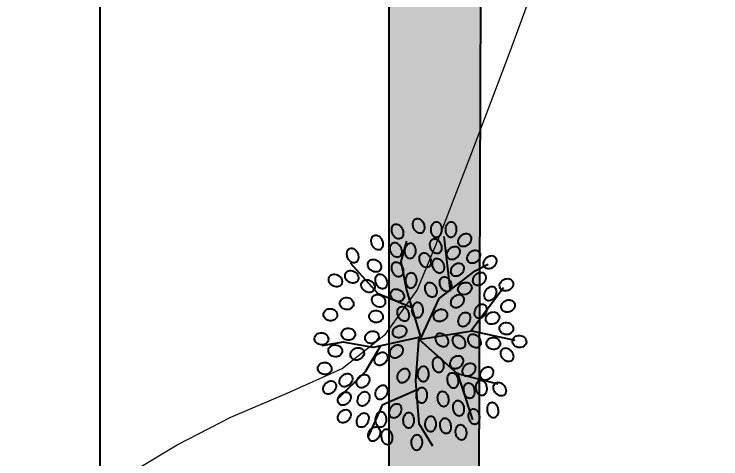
# Model space of a CAD drawing. Header units: inches. Extents: x 203 to 1065, y -1127 to 921.
# Drawn here: x 607.25 to 620.7, y 693.18 to 701.65 of the extents above; entities that cross this region are included whole.
import ezdxf

# ---------------------------------------------------------------- set-up
doc = ezdxf.new("R2010")
doc.units = ezdxf.units.IN
doc.header["$MEASUREMENT"] = 0
doc.header["$PDMODE"] = 35
for name, color, linetype in [('calle', 3, 'Continuous'), ('COTAS', 7, 'Continuous'), ('CURVAS', 32, 'Continuous'), ('Vegetación', 102, 'Continuous')]:
    doc.layers.add(name, color=color, linetype=linetype)
doc.styles.add('TECHNICLITE', font='techl___.ttf')
doc.dimstyles.new('1-100', dxfattribs={"dimscale": 0, "dimtxt": 0.09, "dimasz": 0.03, "dimexe": 0.12, "dimexo": 0.2, "dimgap": 0.005, "dimtad": 3, "dimzin": 0, "dimdsep": 46, "dimtxsty": 'TECHNICLITE', "dimblk1": 'COTA', "dimblk2": 'COTA', "dimsah": 1, "dimcen": 2.5, "dimse1": 1, "dimse2": 1, "dimclrd": 7, "dimclre": 7, "dimclrt": 7, "dimadec": 0, "dimazin": 0, "dimtfac": 1, "dimtdec": 6, "dimtmove": 2, "dimatfit": 3, "dimldrblk": 'COTA', "dimfxl": 1, "dimtolj": 1, "dimtzin": 0, "dimarcsym": 0})

# ---------------------------------------------------------------- blocks, each defined once
blk = doc.blocks.new('RB31')
for points in [[(-0.0332, 0.4465, 0.124565), (-0.0243, 0.4435, 0.105746), (-0.0134, 0.445, 0.086824), (-0.0035, 0.4507, 0.076963), (0.0051, 0.4604, 0.076963), (0.0103, 0.4721, 0.086824), (0.0113, 0.4835, 0.105746), (0.0081, 0.4941, 0.124565), (0.0016, 0.5009, 0.124565), (-0.0073, 0.5039, 0.105746), (-0.0182, 0.5024, 0.086824), (-0.0281, 0.4967, 0.076963), (-0.0366, 0.4871, 0.076963), (-0.0419, 0.4753, 0.086824), (-0.0429, 0.4639, 0.105746), (-0.0397, 0.4534, 0.124565)], [(-0.1644, 0.4265, 0.124565), (-0.1555, 0.4293, 0.105746), (-0.1475, 0.437, 0.086824), (-0.1428, 0.4474, 0.076963), (-0.1416, 0.4602, 0.076963), (-0.1443, 0.4728, 0.086824), (-0.1502, 0.4826, 0.105746), (-0.159, 0.4892, 0.124565), (-0.1682, 0.491, 0.124565), (-0.1772, 0.4882, 0.105746), (-0.1851, 0.4805, 0.086824), (-0.1898, 0.4701, 0.076963), (-0.191, 0.4573, 0.076963), (-0.1883, 0.4447, 0.086824), (-0.1825, 0.4349, 0.105746), (-0.1737, 0.4282, 0.124565)], [(-0.0961, 0.4265, 0.124565), (-0.0871, 0.4293, 0.105746), (-0.0792, 0.437, 0.086824), (-0.0745, 0.4474, 0.076963), (-0.0733, 0.4602, 0.076963), (-0.076, 0.4728, 0.086824), (-0.0818, 0.4826, 0.105746), (-0.0906, 0.4892, 0.124565), (-0.0999, 0.491, 0.124565), (-0.1088, 0.4882, 0.105746), (-0.1168, 0.4805, 0.086824), (-0.1215, 0.4701, 0.076963), (-0.1227, 0.4573, 0.076963), (-0.12, 0.4447, 0.086824), (-0.1141, 0.4349, 0.105746), (-0.1053, 0.4282, 0.124565)], [(0.0655, 0.4237, 0.124565), (0.0744, 0.4207, 0.105746), (0.0853, 0.4222, 0.086824), (0.0952, 0.4279, 0.076963), (0.1038, 0.4376, 0.076963), (0.109, 0.4494, 0.086824), (0.11, 0.4607, 0.105746), (0.1068, 0.4713, 0.124565), (0.1003, 0.4782, 0.124565), (0.0914, 0.4811, 0.105746), (0.0805, 0.4796, 0.086824), (0.0706, 0.4739, 0.076963), (0.0621, 0.4643, 0.076963), (0.0569, 0.4525, 0.086824), (0.0558, 0.4411, 0.105746), (0.059, 0.4306, 0.124565)], [(-0.2034, 0.3982, 0.124565), (-0.2004, 0.4072, 0.105746), (-0.2019, 0.4181, 0.086824), (-0.2076, 0.428, 0.076963), (-0.2173, 0.4365, 0.076963), (-0.229, 0.4417, 0.086824), (-0.2404, 0.4427, 0.105746), (-0.251, 0.4395, 0.124565), (-0.2578, 0.4331, 0.124565), (-0.2608, 0.4242, 0.105746), (-0.2593, 0.4132, 0.086824), (-0.2536, 0.4033, 0.076963), (-0.244, 0.3948, 0.076963), (-0.2322, 0.3896, 0.086824), (-0.2208, 0.3886, 0.105746), (-0.2103, 0.3918, 0.124565)], [(0.1604, 0.3781, 0.124565), (0.1693, 0.3752, 0.105746), (0.1802, 0.3767, 0.086824), (0.1901, 0.3824, 0.076963), (0.1987, 0.392, 0.076963), (0.2039, 0.4038, 0.086824), (0.2049, 0.4152, 0.105746), (0.2017, 0.4257, 0.124565), (0.1952, 0.4326, 0.124565), (0.1863, 0.4356, 0.105746), (0.1754, 0.4341, 0.086824), (0.1655, 0.4284, 0.076963), (0.157, 0.4187, 0.076963), (0.1518, 0.4069, 0.086824), (0.1507, 0.3956, 0.105746), (0.1539, 0.385, 0.124565)], [(-0.1129, 0.3629, 0.124565), (-0.104, 0.36, 0.105746), (-0.0931, 0.3615, 0.086824), (-0.0832, 0.3672, 0.076963), (-0.0747, 0.3768, 0.076963), (-0.0695, 0.3886, 0.086824), (-0.0684, 0.4, 0.105746), (-0.0717, 0.4105, 0.124565), (-0.0781, 0.4174, 0.124565), (-0.087, 0.4204, 0.105746), (-0.0979, 0.4189, 0.086824), (-0.1079, 0.4132, 0.076963), (-0.1164, 0.4035, 0.076963), (-0.1216, 0.3917, 0.086824), (-0.1226, 0.3804, 0.105746), (-0.1194, 0.3698, 0.124565)], [(-0.1503, 0.3451, 0.124565), (-0.1473, 0.354, 0.105746), (-0.1488, 0.3649, 0.086824), (-0.1545, 0.3748, 0.076963), (-0.1641, 0.3833, 0.076963), (-0.1759, 0.3885, 0.086824), (-0.1873, 0.3896, 0.105746), (-0.1978, 0.3864, 0.124565), (-0.2047, 0.3799, 0.124565), (-0.2077, 0.371, 0.105746), (-0.2062, 0.3601, 0.086824), (-0.2005, 0.3502, 0.076963), (-0.1908, 0.3416, 0.076963), (-0.1791, 0.3364, 0.086824), (-0.1677, 0.3354, 0.105746), (-0.1571, 0.3386, 0.124565)], [(0.0254, 0.3391, 0.124565), (0.0344, 0.342, 0.105746), (0.0423, 0.3496, 0.086824), (0.047, 0.36, 0.076963), (0.0482, 0.3728, 0.076963), (0.0455, 0.3854, 0.086824), (0.0396, 0.3952, 0.105746), (0.0308, 0.4019, 0.124565), (0.0216, 0.4037, 0.124565), (0.0126, 0.4008, 0.105746), (0.0047, 0.3932, 0.086824), (0, 0.3827, 0.076963), (-0.0012, 0.3699, 0.076963), (0.0015, 0.3573, 0.086824), (0.0074, 0.3475, 0.105746), (0.0162, 0.3409, 0.124565)], [(0.0731, 0.3478, 0.124565), (0.082, 0.3448, 0.105746), (0.0929, 0.3463, 0.086824), (0.1028, 0.352, 0.076963), (0.1113, 0.3616, 0.076963), (0.1166, 0.3734, 0.086824), (0.1176, 0.3848, 0.105746), (0.1144, 0.3953, 0.124565), (0.1079, 0.4022, 0.124565), (0.099, 0.4052, 0.105746), (0.0881, 0.4037, 0.086824), (0.0782, 0.398, 0.076963), (0.0696, 0.3883, 0.076963), (0.0644, 0.3766, 0.086824), (0.0634, 0.3652, 0.105746), (0.0666, 0.3546, 0.124565)], [(0.2743, 0.325, 0.124565), (0.2832, 0.322, 0.105746), (0.2941, 0.3235, 0.086824), (0.304, 0.3292, 0.076963), (0.3126, 0.3388, 0.076963), (0.3178, 0.3506, 0.086824), (0.3188, 0.362, 0.105746), (0.3156, 0.3725, 0.124565), (0.3091, 0.3794, 0.124565), (0.3002, 0.3824, 0.105746), (0.2893, 0.3809, 0.086824), (0.2794, 0.3752, 0.076963), (0.2708, 0.3655, 0.076963), (0.2656, 0.3538, 0.086824), (0.2646, 0.3424, 0.105746), (0.2678, 0.3318, 0.124565)], [(-0.3211, 0.3071, 0.124565), (-0.3181, 0.316, 0.105746), (-0.3196, 0.3269, 0.086824), (-0.3253, 0.3368, 0.076963), (-0.335, 0.3454, 0.076963), (-0.3467, 0.3506, 0.086824), (-0.3581, 0.3516, 0.105746), (-0.3687, 0.3484, 0.124565), (-0.3755, 0.3419, 0.124565), (-0.3785, 0.333, 0.105746), (-0.377, 0.3221, 0.086824), (-0.3713, 0.3122, 0.076963), (-0.3617, 0.3037, 0.076963), (-0.3499, 0.2985, 0.086824), (-0.3385, 0.2974, 0.105746), (-0.3279, 0.3006, 0.124565)], [(-0.2452, 0.3299, 0.124565), (-0.2422, 0.3388, 0.105746), (-0.2437, 0.3497, 0.086824), (-0.2494, 0.3596, 0.076963), (-0.259, 0.3682, 0.076963), (-0.2708, 0.3734, 0.086824), (-0.2822, 0.3744, 0.105746), (-0.2927, 0.3712, 0.124565), (-0.2996, 0.3647, 0.124565), (-0.3026, 0.3558, 0.105746), (-0.3011, 0.3449, 0.086824), (-0.2954, 0.335, 0.076963), (-0.2857, 0.3264, 0.076963), (-0.274, 0.3212, 0.086824), (-0.2626, 0.3202, 0.105746), (-0.252, 0.3234, 0.124565)], [(-0.0636, 0.306, 0.124565), (-0.0547, 0.303, 0.105746), (-0.0437, 0.3045, 0.086824), (-0.0338, 0.3102, 0.076963), (-0.0253, 0.3198, 0.076963), (-0.0201, 0.3316, 0.086824), (-0.0191, 0.343, 0.105746), (-0.0223, 0.3536, 0.124565), (-0.0287, 0.3604, 0.124565), (-0.0377, 0.3634, 0.105746), (-0.0486, 0.3619, 0.086824), (-0.0585, 0.3562, 0.076963), (-0.067, 0.3465, 0.076963), (-0.0722, 0.3348, 0.086824), (-0.0732, 0.3234, 0.105746), (-0.07, 0.3128, 0.124565)], [(-0.1692, 0.2767, 0.124565), (-0.1663, 0.2856, 0.105746), (-0.1678, 0.2965, 0.086824), (-0.1735, 0.3065, 0.076963), (-0.1831, 0.315, 0.076963), (-0.1949, 0.3202, 0.086824), (-0.2063, 0.3212, 0.105746), (-0.2168, 0.318, 0.124565), (-0.2237, 0.3116, 0.124565), (-0.2267, 0.3026, 0.105746), (-0.2251, 0.2917, 0.086824), (-0.2195, 0.2818, 0.076963), (-0.2098, 0.2733, 0.076963), (-0.198, 0.2681, 0.086824), (-0.1867, 0.2671, 0.105746), (-0.1761, 0.2703, 0.124565)], [(-0.1243, 0.2832, 0.124565), (-0.1154, 0.2802, 0.105746), (-0.1045, 0.2817, 0.086824), (-0.0946, 0.2874, 0.076963), (-0.0861, 0.2971, 0.076963), (-0.0809, 0.3088, 0.086824), (-0.0798, 0.3202, 0.105746), (-0.083, 0.3308, 0.124565), (-0.0895, 0.3376, 0.124565), (-0.0984, 0.3406, 0.105746), (-0.1093, 0.3391, 0.086824), (-0.1192, 0.3334, 0.076963), (-0.1278, 0.3238, 0.076963), (-0.133, 0.312, 0.086824), (-0.134, 0.3006, 0.105746), (-0.1308, 0.29, 0.124565)], [(0.0655, 0.268, 0.124565), (0.0744, 0.265, 0.105746), (0.0853, 0.2665, 0.086824), (0.0952, 0.2722, 0.076963), (0.1038, 0.2819, 0.076963), (0.109, 0.2936, 0.086824), (0.11, 0.305, 0.105746), (0.1068, 0.3156, 0.124565), (0.1003, 0.3224, 0.124565), (0.0914, 0.3254, 0.105746), (0.0805, 0.3239, 0.086824), (0.0706, 0.3182, 0.076963), (0.0621, 0.3086, 0.076963), (0.0569, 0.2968, 0.086824), (0.0558, 0.2854, 0.105746), (0.059, 0.2749, 0.124565)], [(0.1598, 0.2988, 0.124565), (0.1653, 0.2911, 0.105746), (0.175, 0.2859, 0.086824), (0.1864, 0.2847, 0.076963), (0.1989, 0.2875, 0.076963), (0.2101, 0.2939, 0.086824), (0.2176, 0.3026, 0.105746), (0.2212, 0.313, 0.124565), (0.22, 0.3223, 0.124565), (0.2146, 0.33, 0.105746), (0.2048, 0.3352, 0.086824), (0.1935, 0.3364, 0.076963), (0.1809, 0.3336, 0.076963), (0.1698, 0.3271, 0.086824), (0.1623, 0.3185, 0.105746), (0.1586, 0.3081, 0.124565)], [(0.2661, 0.2532, 0.124565), (0.2716, 0.2455, 0.105746), (0.2813, 0.2403, 0.086824), (0.2927, 0.2391, 0.076963), (0.3052, 0.2419, 0.076963), (0.3164, 0.2484, 0.086824), (0.3239, 0.257, 0.105746), (0.3275, 0.2674, 0.124565), (0.3263, 0.2767, 0.124565), (0.3208, 0.2844, 0.105746), (0.3111, 0.2896, 0.086824), (0.2998, 0.2908, 0.076963), (0.2872, 0.288, 0.076963), (0.2761, 0.2815, 0.086824), (0.2686, 0.2729, 0.105746), (0.2649, 0.2625, 0.124565)], [(-0.2717, 0.2387, 0.124565), (-0.2688, 0.2476, 0.105746), (-0.2703, 0.2586, 0.086824), (-0.276, 0.2685, 0.076963), (-0.2856, 0.277, 0.076963), (-0.2974, 0.2822, 0.086824), (-0.3088, 0.2832, 0.105746), (-0.3193, 0.28, 0.124565), (-0.3262, 0.2736, 0.124565), (-0.3292, 0.2647, 0.105746), (-0.3276, 0.2537, 0.086824), (-0.322, 0.2438, 0.076963), (-0.3123, 0.2353, 0.076963), (-0.3005, 0.2301, 0.086824), (-0.2891, 0.2291, 0.105746), (-0.2786, 0.2323, 0.124565)], [(-0.1585, 0.2072, 0.124565), (-0.1496, 0.2043, 0.105746), (-0.1387, 0.2058, 0.086824), (-0.1287, 0.2114, 0.076963), (-0.1202, 0.2211, 0.076963), (-0.115, 0.2329, 0.086824), (-0.114, 0.2443, 0.105746), (-0.1172, 0.2548, 0.124565), (-0.1236, 0.2617, 0.124565), (-0.1326, 0.2646, 0.105746), (-0.1435, 0.2631, 0.086824), (-0.1534, 0.2574, 0.076963), (-0.1619, 0.2478, 0.076963), (-0.1671, 0.236, 0.086824), (-0.1681, 0.2246, 0.105746), (-0.1649, 0.2141, 0.124565)], [(0.0216, 0.2176, 0.124565), (0.0306, 0.2204, 0.105746), (0.0385, 0.2281, 0.086824), (0.0432, 0.2385, 0.076963), (0.0444, 0.2513, 0.076963), (0.0417, 0.2639, 0.086824), (0.0358, 0.2737, 0.105746), (0.027, 0.2803, 0.124565), (0.0178, 0.2821, 0.124565), (0.0088, 0.2793, 0.105746), (0.0009, 0.2716, 0.086824), (-0.0038, 0.2612, 0.076963), (-0.005, 0.2484, 0.076963), (-0.0023, 0.2358, 0.086824), (0.0036, 0.226, 0.105746), (0.0124, 0.2193, 0.124565)], [(0.1414, 0.2186, 0.124565), (0.1503, 0.2156, 0.105746), (0.1612, 0.2171, 0.086824), (0.1712, 0.2228, 0.076963), (0.1797, 0.2325, 0.076963), (0.1849, 0.2443, 0.086824), (0.1859, 0.2556, 0.105746), (0.1827, 0.2662, 0.124565), (0.1763, 0.2731, 0.124565), (0.1673, 0.276, 0.105746), (0.1564, 0.2745, 0.086824), (0.1465, 0.2688, 0.076963), (0.138, 0.2592, 0.076963), (0.1328, 0.2474, 0.086824), (0.1318, 0.236, 0.105746), (0.135, 0.2255, 0.124565)], [(0.342, 0.238, 0.124565), (0.3475, 0.2303, 0.105746), (0.3572, 0.2251, 0.086824), (0.3686, 0.2239, 0.076963), (0.3812, 0.2267, 0.076963), (0.3923, 0.2332, 0.086824), (0.3998, 0.2418, 0.105746), (0.4034, 0.2522, 0.124565), (0.4022, 0.2615, 0.124565), (0.3968, 0.2692, 0.105746), (0.387, 0.2744, 0.086824), (0.3757, 0.2756, 0.076963), (0.3631, 0.2728, 0.076963), (0.352, 0.2663, 0.086824), (0.3445, 0.2577, 0.105746), (0.3409, 0.2473, 0.124565)], [(-0.3932, 0.2239, 0.124565), (-0.3931, 0.2333, 0.105746), (-0.3979, 0.2432, 0.086824), (-0.4064, 0.2509, 0.076963), (-0.4182, 0.256, 0.076963), (-0.431, 0.2573, 0.086824), (-0.4422, 0.2548, 0.105746), (-0.4512, 0.2485, 0.124565), (-0.4557, 0.2402, 0.124565), (-0.4558, 0.2308, 0.105746), (-0.451, 0.2209, 0.086824), (-0.4425, 0.2132, 0.076963), (-0.4307, 0.2081, 0.076963), (-0.4179, 0.2068, 0.086824), (-0.4068, 0.2094, 0.105746), (-0.3977, 0.2157, 0.124565)], [(-0.1996, 0.2087, 0.124565), (-0.1995, 0.2181, 0.105746), (-0.2043, 0.228, 0.086824), (-0.2128, 0.2357, 0.076963), (-0.2246, 0.2408, 0.076963), (-0.2374, 0.2421, 0.086824), (-0.2485, 0.2396, 0.105746), (-0.2576, 0.2333, 0.124565), (-0.2621, 0.225, 0.124565), (-0.2622, 0.2156, 0.105746), (-0.2574, 0.2057, 0.086824), (-0.2489, 0.198, 0.076963), (-0.2371, 0.1929, 0.076963), (-0.2243, 0.1916, 0.086824), (-0.2132, 0.1942, 0.105746), (-0.2041, 0.2005, 0.124565)], [(-0.0902, 0.1844, 0.124565), (-0.0812, 0.1815, 0.105746), (-0.0703, 0.183, 0.086824), (-0.0604, 0.1887, 0.076963), (-0.0519, 0.1983, 0.076963), (-0.0467, 0.2101, 0.086824), (-0.0457, 0.2215, 0.105746), (-0.0489, 0.232, 0.124565), (-0.0553, 0.2389, 0.124565), (-0.0642, 0.2419, 0.105746), (-0.0752, 0.2403, 0.086824), (-0.0851, 0.2347, 0.076963), (-0.0936, 0.225, 0.076963), (-0.0988, 0.2132, 0.086824), (-0.0998, 0.2018, 0.105746), (-0.0966, 0.1913, 0.124565)], [(0.1902, 0.2152, 0.124565), (0.1957, 0.2075, 0.105746), (0.2054, 0.2023, 0.086824), (0.2167, 0.2011, 0.076963), (0.2293, 0.2039, 0.076963), (0.2404, 0.2104, 0.086824), (0.248, 0.219, 0.105746), (0.2516, 0.2294, 0.124565), (0.2504, 0.2387, 0.124565), (0.2449, 0.2464, 0.105746), (0.2352, 0.2516, 0.086824), (0.2238, 0.2528, 0.076963), (0.2113, 0.25, 0.076963), (0.2001, 0.2436, 0.086824), (0.1926, 0.2349, 0.105746), (0.189, 0.2245, 0.124565)], [(-0.3292, 0.171, 0.124565), (-0.3236, 0.1786, 0.105746), (-0.3217, 0.1895, 0.086824), (-0.324, 0.2007, 0.076963), (-0.3306, 0.2117, 0.076963), (-0.3402, 0.2203, 0.086824), (-0.3507, 0.2248, 0.105746), (-0.3617, 0.225, 0.124565), (-0.3702, 0.221, 0.124565), (-0.3758, 0.2135, 0.105746), (-0.3778, 0.2026, 0.086824), (-0.3754, 0.1914, 0.076963), (-0.3689, 0.1803, 0.076963), (-0.3593, 0.1717, 0.086824), (-0.3488, 0.1673, 0.105746), (-0.3377, 0.167, 0.124565)], [(0.0535, 0.1772, 0.124565), (0.059, 0.1696, 0.105746), (0.0687, 0.1644, 0.086824), (0.0801, 0.1631, 0.076963), (0.0926, 0.1659, 0.076963), (0.1038, 0.1724, 0.086824), (0.1113, 0.181, 0.105746), (0.1149, 0.1914, 0.124565), (0.1137, 0.2008, 0.124565), (0.1083, 0.2084, 0.105746), (0.0985, 0.2136, 0.086824), (0.0872, 0.2148, 0.076963), (0.0746, 0.212, 0.076963), (0.0635, 0.2056, 0.086824), (0.056, 0.197, 0.105746), (0.0524, 0.1865, 0.124565)], [(-0.1692, 0.1476, 0.124565), (-0.1663, 0.1565, 0.105746), (-0.1678, 0.1674, 0.086824), (-0.1735, 0.1773, 0.076963), (-0.1831, 0.1858, 0.076963), (-0.1949, 0.191, 0.086824), (-0.2063, 0.1921, 0.105746), (-0.2168, 0.1889, 0.124565), (-0.2237, 0.1824, 0.124565), (-0.2267, 0.1735, 0.105746), (-0.2251, 0.1626, 0.086824), (-0.2195, 0.1527, 0.076963), (-0.2098, 0.1441, 0.076963), (-0.198, 0.1389, 0.086824), (-0.1867, 0.1379, 0.105746), (-0.1761, 0.1411, 0.124565)], [(0.1408, 0.1544, 0.124565), (0.1463, 0.1468, 0.105746), (0.156, 0.1416, 0.086824), (0.1674, 0.1403, 0.076963), (0.18, 0.1431, 0.076963), (0.1911, 0.1496, 0.086824), (0.1986, 0.1582, 0.105746), (0.2022, 0.1686, 0.124565), (0.201, 0.178, 0.124565), (0.1956, 0.1856, 0.105746), (0.1858, 0.1908, 0.086824), (0.1745, 0.1921, 0.076963), (0.1619, 0.1893, 0.076963), (0.1508, 0.1828, 0.086824), (0.1433, 0.1742, 0.105746), (0.1397, 0.1638, 0.124565)], [(0.2873, 0.1531, 0.124565), (0.2902, 0.1441, 0.105746), (0.2978, 0.1362, 0.086824), (0.3082, 0.1315, 0.076963), (0.3211, 0.1303, 0.076963), (0.3336, 0.133, 0.086824), (0.3435, 0.1388, 0.105746), (0.3501, 0.1476, 0.124565), (0.3519, 0.1569, 0.124565), (0.349, 0.1658, 0.105746), (0.3414, 0.1738, 0.086824), (0.331, 0.1785, 0.076963), (0.3182, 0.1797, 0.076963), (0.3056, 0.177, 0.086824), (0.2958, 0.1711, 0.105746), (0.2891, 0.1623, 0.124565)], [(-0.4008, 0.1365, 0.124565), (-0.4007, 0.146, 0.105746), (-0.4055, 0.1559, 0.086824), (-0.414, 0.1636, 0.076963), (-0.4258, 0.1687, 0.076963), (-0.4386, 0.17, 0.086824), (-0.4497, 0.1674, 0.105746), (-0.4588, 0.1611, 0.124565), (-0.4633, 0.1529, 0.124565), (-0.4634, 0.1435, 0.105746), (-0.4586, 0.1335, 0.086824), (-0.4501, 0.1259, 0.076963), (-0.4383, 0.1208, 0.076963), (-0.4255, 0.1194, 0.086824), (-0.4144, 0.122, 0.105746), (-0.4053, 0.1283, 0.124565)], [(-0.2837, 0.0989, 0.124565), (-0.2781, 0.1064, 0.105746), (-0.2761, 0.1173, 0.086824), (-0.2785, 0.1285, 0.076963), (-0.285, 0.1396, 0.076963), (-0.2946, 0.1482, 0.086824), (-0.3051, 0.1526, 0.105746), (-0.3162, 0.1529, 0.124565), (-0.3247, 0.1489, 0.124565), (-0.3303, 0.1413, 0.105746), (-0.3322, 0.1304, 0.086824), (-0.3299, 0.1192, 0.076963), (-0.3233, 0.1082, 0.076963), (-0.3137, 0.0996, 0.086824), (-0.3032, 0.0951, 0.105746), (-0.2922, 0.0949, 0.124565)], [(-0.0088, 0.096, 0.124565), (0.0002, 0.0989, 0.105746), (0.0081, 0.1065, 0.086824), (0.0128, 0.1169, 0.076963), (0.014, 0.1298, 0.076963), (0.0113, 0.1423, 0.086824), (0.0055, 0.1522, 0.105746), (-0.0033, 0.1588, 0.124565), (-0.0126, 0.1606, 0.124565), (-0.0215, 0.1577, 0.105746), (-0.0295, 0.1501, 0.086824), (-0.0342, 0.1397, 0.076963), (-0.0354, 0.1269, 0.076963), (-0.0327, 0.1143, 0.086824), (-0.0268, 0.1045, 0.105746), (-0.018, 0.0978, 0.124565)], [(-0.3287, 0.0872, 0.124565), (-0.3286, 0.0966, 0.105746), (-0.3334, 0.1065, 0.086824), (-0.3419, 0.1142, 0.076963), (-0.3537, 0.1193, 0.076963), (-0.3665, 0.1206, 0.086824), (-0.3776, 0.1181, 0.105746), (-0.3867, 0.1117, 0.124565), (-0.3912, 0.1035, 0.124565), (-0.3913, 0.0941, 0.105746), (-0.3865, 0.0842, 0.086824), (-0.378, 0.0765, 0.076963), (-0.3662, 0.0714, 0.076963), (-0.3534, 0.0701, 0.086824), (-0.3422, 0.0726, 0.105746), (-0.3332, 0.0789, 0.124565)], [(-0.2077, 0.0647, 0.124565), (-0.2022, 0.0723, 0.105746), (-0.2002, 0.0831, 0.086824), (-0.2026, 0.0943, 0.076963), (-0.2091, 0.1054, 0.076963), (-0.2187, 0.114, 0.086824), (-0.2292, 0.1185, 0.105746), (-0.2402, 0.1187, 0.124565), (-0.2487, 0.1147, 0.124565), (-0.2543, 0.1071, 0.105746), (-0.2563, 0.0962, 0.086824), (-0.2539, 0.0851, 0.076963), (-0.2474, 0.074, 0.076963), (-0.2378, 0.0654, 0.086824), (-0.2273, 0.0609, 0.105746), (-0.2163, 0.0607, 0.124565)], [(-0.0857, 0.0986, 0.124565), (-0.0856, 0.108, 0.105746), (-0.0904, 0.1179, 0.086824), (-0.0989, 0.1256, 0.076963), (-0.1107, 0.1307, 0.076963), (-0.1235, 0.132, 0.086824), (-0.1347, 0.1294, 0.105746), (-0.1437, 0.1231, 0.124565), (-0.1482, 0.1149, 0.124565), (-0.1483, 0.1055, 0.105746), (-0.1435, 0.0956, 0.086824), (-0.135, 0.0879, 0.076963), (-0.1232, 0.0828, 0.076963), (-0.1104, 0.0815, 0.086824), (-0.0993, 0.084, 0.105746), (-0.0902, 0.0903, 0.124565)], [(0.0389, 0.0857, 0.124565), (0.0478, 0.0827, 0.105746), (0.0588, 0.0842, 0.086824), (0.0687, 0.0899, 0.076963), (0.0772, 0.0996, 0.076963), (0.0824, 0.1113, 0.086824), (0.0834, 0.1227, 0.105746), (0.0802, 0.1333, 0.124565), (0.0738, 0.1401, 0.124565), (0.0648, 0.1431, 0.105746), (0.0539, 0.1416, 0.086824), (0.044, 0.1359, 0.076963), (0.0355, 0.1263, 0.076963), (0.0303, 0.1145, 0.086824), (0.0293, 0.1031, 0.105746), (0.0325, 0.0925, 0.124565)], [(0.1507, 0.0999, 0.124565), (0.1535, 0.0909, 0.105746), (0.1612, 0.083, 0.086824), (0.1716, 0.0783, 0.076963), (0.1844, 0.0771, 0.076963), (0.197, 0.0798, 0.086824), (0.2068, 0.0857, 0.105746), (0.2134, 0.0945, 0.124565), (0.2152, 0.1037, 0.124565), (0.2124, 0.1127, 0.105746), (0.2047, 0.1206, 0.086824), (0.1943, 0.1253, 0.076963), (0.1815, 0.1265, 0.076963), (0.1689, 0.1238, 0.086824), (0.1591, 0.1179, 0.105746), (0.1524, 0.1091, 0.124565)], [(0.3633, 0.1075, 0.124565), (0.3661, 0.0985, 0.105746), (0.3737, 0.0906, 0.086824), (0.3842, 0.0859, 0.076963), (0.397, 0.0847, 0.076963), (0.4096, 0.0874, 0.086824), (0.4194, 0.0933, 0.105746), (0.426, 0.1021, 0.124565), (0.4278, 0.1113, 0.124565), (0.425, 0.1203, 0.105746), (0.4173, 0.1282, 0.086824), (0.4069, 0.1329, 0.076963), (0.3941, 0.1341, 0.076963), (0.3815, 0.1314, 0.086824), (0.3717, 0.1255, 0.105746), (0.365, 0.1167, 0.124565)], [(-0.3922, 0.0543, 0.124565), (-0.395, 0.0633, 0.105746), (-0.4027, 0.0712, 0.086824), (-0.4131, 0.0759, 0.076963), (-0.4259, 0.0771, 0.076963), (-0.4385, 0.0744, 0.086824), (-0.4483, 0.0686, 0.105746), (-0.455, 0.0598, 0.124565), (-0.4567, 0.0505, 0.124565), (-0.4539, 0.0416, 0.105746), (-0.4462, 0.0336, 0.086824), (-0.4358, 0.0289, 0.076963), (-0.423, 0.0277, 0.076963), (-0.4104, 0.0304, 0.086824), (-0.4006, 0.0363, 0.105746), (-0.394, 0.0451, 0.124565)], [(0.0416, 0.0481, 0.124565), (0.0415, 0.0387, 0.105746), (0.0463, 0.0287, 0.086824), (0.0548, 0.0211, 0.076963), (0.0666, 0.0159, 0.076963), (0.0794, 0.0146, 0.086824), (0.0906, 0.0172, 0.105746), (0.0996, 0.0235, 0.124565), (0.1041, 0.0317, 0.124565), (0.1042, 0.0411, 0.105746), (0.0994, 0.0511, 0.086824), (0.0909, 0.0587, 0.076963), (0.0791, 0.0639, 0.076963), (0.0663, 0.0652, 0.086824), (0.0552, 0.0626, 0.105746), (0.0461, 0.0563, 0.124565)], [(-0.2507, 0.0224, 0.124565), (-0.2583, 0.028, 0.105746), (-0.2692, 0.0299, 0.086824), (-0.2804, 0.0276, 0.076963), (-0.2914, 0.0211, 0.076963), (-0.3, 0.0115, 0.086824), (-0.3045, 0.0009, 0.105746), (-0.3047, -0.0101, 0.124565), (-0.3007, -0.0186, 0.124565), (-0.2932, -0.0242, 0.105746), (-0.2823, -0.0261, 0.086824), (-0.2711, -0.0238, 0.076963), (-0.26, -0.0172, 0.076963), (-0.2514, -0.0076, 0.086824), (-0.247, 0.0029, 0.105746), (-0.2467, 0.0139, 0.124565)], [(-0.0989, 0.0262, 0.124565), (-0.1065, 0.0318, 0.105746), (-0.1173, 0.0337, 0.086824), (-0.1285, 0.0314, 0.076963), (-0.1396, 0.0249, 0.076963), (-0.1482, 0.0153, 0.086824), (-0.1527, 0.0047, 0.105746), (-0.1529, -0.0063, 0.124565), (-0.1489, -0.0148, 0.124565), (-0.1413, -0.0204, 0.105746), (-0.1305, -0.0223, 0.086824), (-0.1193, -0.02, 0.076963), (-0.1082, -0.0134, 0.076963), (-0.0996, -0.0038, 0.086824), (-0.0951, 0.0067, 0.105746), (-0.0949, 0.0177, 0.124565)], [(0.1707, 0.0253, 0.124565), (0.1706, 0.0159, 0.105746), (0.1754, 0.0059, 0.086824), (0.1839, -0.0017, 0.076963), (0.1957, -0.0068, 0.076963), (0.2085, -0.0082, 0.086824), (0.2196, -0.0056, 0.105746), (0.2287, 0.0007, 0.124565), (0.2332, 0.0089, 0.124565), (0.2333, 0.0184, 0.105746), (0.2285, 0.0283, 0.086824), (0.22, 0.0359, 0.076963), (0.2082, 0.0411, 0.076963), (0.1954, 0.0424, 0.086824), (0.1842, 0.0398, 0.105746), (0.1752, 0.0335, 0.124565)], [(0.2797, 0.0277, 0.124565), (0.2826, 0.0188, 0.105746), (0.2902, 0.0108, 0.086824), (0.3007, 0.0061, 0.076963), (0.3135, 0.0049, 0.076963), (0.3261, 0.0076, 0.086824), (0.3359, 0.0135, 0.105746), (0.3425, 0.0223, 0.124565), (0.3443, 0.0315, 0.124565), (0.3414, 0.0405, 0.105746), (0.3338, 0.0485, 0.086824), (0.3234, 0.0531, 0.076963), (0.3106, 0.0544, 0.076963), (0.298, 0.0516, 0.086824), (0.2882, 0.0458, 0.105746), (0.2815, 0.037, 0.124565)], [(0.405, 0.0087, 0.124565), (0.4079, -0.0002, 0.105746), (0.4155, -0.0082, 0.086824), (0.4259, -0.0129, 0.076963), (0.4387, -0.0141, 0.076963), (0.4513, -0.0114, 0.086824), (0.4611, -0.0055, 0.105746), (0.4678, 0.0033, 0.124565), (0.4696, 0.0125, 0.124565), (0.4667, 0.0215, 0.105746), (0.4591, 0.0295, 0.086824), (0.4487, 0.0341, 0.076963), (0.4358, 0.0354, 0.076963), (0.4233, 0.0327, 0.086824), (0.4134, 0.0268, 0.105746), (0.4068, 0.018, 0.124565)], [(-0.4529, 0.0012, 0.124565), (-0.4558, 0.0101, 0.105746), (-0.4634, 0.0181, 0.086824), (-0.4738, 0.0228, 0.076963), (-0.4866, 0.024, 0.076963), (-0.4992, 0.0213, 0.086824), (-0.509, 0.0154, 0.105746), (-0.5157, 0.0066, 0.124565), (-0.5175, -0.0026, 0.124565), (-0.5146, -0.0116, 0.105746), (-0.507, -0.0196, 0.086824), (-0.4966, -0.0242, 0.076963), (-0.4837, -0.0255, 0.076963), (-0.4712, -0.0228, 0.086824), (-0.4613, -0.0169, 0.105746), (-0.4547, -0.0081, 0.124565)], [(-0.3314, -0.0064, 0.124565), (-0.3343, 0.0025, 0.105746), (-0.3419, 0.0105, 0.086824), (-0.3524, 0.0152, 0.076963), (-0.3652, 0.0164, 0.076963), (-0.3778, 0.0137, 0.086824), (-0.3876, 0.0078, 0.105746), (-0.3942, -0.001, 0.124565), (-0.396, -0.0102, 0.124565), (-0.3931, -0.0192, 0.105746), (-0.3855, -0.0272, 0.086824), (-0.3751, -0.0318, 0.076963), (-0.3623, -0.0331, 0.076963), (-0.3497, -0.0303, 0.086824), (-0.3399, -0.0245, 0.105746), (-0.3332, -0.0157, 0.124565)], [(-0.1786, 0.0186, 0.124565), (-0.1862, 0.0242, 0.105746), (-0.197, 0.0261, 0.086824), (-0.2082, 0.0238, 0.076963), (-0.2193, 0.0173, 0.076963), (-0.2279, 0.0077, 0.086824), (-0.2324, -0.0028, 0.105746), (-0.2326, -0.0139, 0.124565), (-0.2286, -0.0224, 0.124565), (-0.221, -0.028, 0.105746), (-0.2102, -0.0299, 0.086824), (-0.199, -0.0276, 0.076963), (-0.1879, -0.021, 0.076963), (-0.1793, -0.0114, 0.086824), (-0.1748, -0.0009, 0.105746), (-0.1746, 0.0101, 0.124565)], [(-0.4026, -0.0346, 0.124565), (-0.4102, -0.029, 0.105746), (-0.421, -0.027, 0.086824), (-0.4322, -0.0294, 0.076963), (-0.4433, -0.0359, 0.076963), (-0.4519, -0.0455, 0.086824), (-0.4564, -0.056, 0.105746), (-0.4566, -0.0671, 0.124565), (-0.4526, -0.0756, 0.124565), (-0.445, -0.0811, 0.105746), (-0.4342, -0.0831, 0.086824), (-0.423, -0.0807, 0.076963), (-0.4119, -0.0742, 0.076963), (-0.4033, -0.0646, 0.086824), (-0.3988, -0.0541, 0.105746), (-0.3986, -0.0431, 0.124565)], [(0.0606, -0.0237, 0.124565), (0.0576, -0.0326, 0.105746), (0.0591, -0.0436, 0.086824), (0.0648, -0.0535, 0.076963), (0.0745, -0.062, 0.076963), (0.0862, -0.0672, 0.086824), (0.0976, -0.0682, 0.105746), (0.1082, -0.065, 0.124565), (0.115, -0.0586, 0.124565), (0.118, -0.0497, 0.105746), (0.1165, -0.0387, 0.086824), (0.1108, -0.0288, 0.076963), (0.1012, -0.0203, 0.076963), (0.0894, -0.0151, 0.086824), (0.078, -0.0141, 0.105746), (0.0675, -0.0173, 0.124565)], [(0.239, -0.0431, 0.124565), (0.2389, -0.0525, 0.105746), (0.2437, -0.0624, 0.086824), (0.2522, -0.0701, 0.076963), (0.264, -0.0752, 0.076963), (0.2768, -0.0765, 0.086824), (0.288, -0.074, 0.105746), (0.297, -0.0677, 0.124565), (0.3015, -0.0594, 0.124565), (0.3016, -0.05, 0.105746), (0.2968, -0.0401, 0.086824), (0.2883, -0.0324, 0.076963), (0.2765, -0.0273, 0.076963), (0.2637, -0.026, 0.086824), (0.2526, -0.0285, 0.105746), (0.2435, -0.0349, 0.124565)], [(0.3405, -0.0406, 0.124565), (0.3433, -0.0496, 0.105746), (0.351, -0.0575, 0.086824), (0.3614, -0.0622, 0.076963), (0.3742, -0.0634, 0.076963), (0.3868, -0.0607, 0.086824), (0.3966, -0.0549, 0.105746), (0.4033, -0.0461, 0.124565), (0.405, -0.0368, 0.124565), (0.4022, -0.0279, 0.105746), (0.3945, -0.0199, 0.086824), (0.3841, -0.0152, 0.076963), (0.3713, -0.014, 0.076963), (0.3587, -0.0167, 0.086824), (0.3489, -0.0226, 0.105746), (0.3423, -0.0314, 0.124565)], [(0.1327, -0.0541, 0.124565), (0.1297, -0.063, 0.105746), (0.1313, -0.074, 0.086824), (0.1369, -0.0839, 0.076963), (0.1466, -0.0924, 0.076963), (0.1584, -0.0976, 0.086824), (0.1698, -0.0986, 0.105746), (0.1803, -0.0954, 0.124565), (0.1872, -0.089, 0.124565), (0.1901, -0.08, 0.105746), (0.1886, -0.0691, 0.086824), (0.1829, -0.0592, 0.076963), (0.1733, -0.0507, 0.076963), (0.1615, -0.0455, 0.086824), (0.1501, -0.0445, 0.105746), (0.1396, -0.0477, 0.124565)], [(-0.1654, -0.1031, 0.124565), (-0.1625, -0.0942, 0.105746), (-0.164, -0.0833, 0.086824), (-0.1697, -0.0734, 0.076963), (-0.1793, -0.0648, 0.076963), (-0.1911, -0.0596, 0.086824), (-0.2025, -0.0586, 0.105746), (-0.213, -0.0618, 0.124565), (-0.2199, -0.0683, 0.124565), (-0.2229, -0.0772, 0.105746), (-0.2214, -0.0881, 0.086824), (-0.2157, -0.098, 0.076963), (-0.206, -0.1065, 0.076963), (-0.1942, -0.1117, 0.086824), (-0.1829, -0.1128, 0.105746), (-0.1723, -0.1095, 0.124565)], [(-0.0986, -0.0644, 0.124565), (-0.108, -0.0643, 0.105746), (-0.1179, -0.0691, 0.086824), (-0.1256, -0.0776, 0.076963), (-0.1307, -0.0894, 0.076963), (-0.132, -0.1022, 0.086824), (-0.1294, -0.1133, 0.105746), (-0.1231, -0.1224, 0.124565), (-0.1149, -0.1269, 0.124565), (-0.1055, -0.127, 0.105746), (-0.0956, -0.1222, 0.086824), (-0.0879, -0.1137, 0.076963), (-0.0828, -0.1019, 0.076963), (-0.0815, -0.0891, 0.086824), (-0.084, -0.0779, 0.105746), (-0.0903, -0.0689, 0.124565)], [(0.3898, -0.1128, 0.124565), (0.3927, -0.1218, 0.105746), (0.4003, -0.1297, 0.086824), (0.4107, -0.1344, 0.076963), (0.4236, -0.1356, 0.076963), (0.4361, -0.1329, 0.086824), (0.446, -0.127, 0.105746), (0.4526, -0.1182, 0.124565), (0.4544, -0.109, 0.124565), (0.4515, -0.1, 0.105746), (0.4439, -0.0921, 0.086824), (0.4335, -0.0874, 0.076963), (0.4207, -0.0862, 0.076963), (0.4081, -0.0889, 0.086824), (0.3983, -0.0948, 0.105746), (0.3916, -0.1036, 0.124565)], [(-0.3059, -0.1487, 0.124565), (-0.3029, -0.1398, 0.105746), (-0.3044, -0.1288, 0.086824), (-0.3101, -0.1189, 0.076963), (-0.3198, -0.1104, 0.076963), (-0.3315, -0.1052, 0.086824), (-0.3429, -0.1042, 0.105746), (-0.3535, -0.1074, 0.124565), (-0.3603, -0.1138, 0.124565), (-0.3633, -0.1228, 0.105746), (-0.3618, -0.1337, 0.086824), (-0.3561, -0.1436, 0.076963), (-0.3465, -0.1521, 0.076963), (-0.3347, -0.1573, 0.086824), (-0.3233, -0.1583, 0.105746), (-0.3128, -0.1551, 0.124565)], [(-0.2224, -0.1335, 0.124565), (-0.2194, -0.1246, 0.105746), (-0.2209, -0.1136, 0.086824), (-0.2266, -0.1037, 0.076963), (-0.2363, -0.0952, 0.076963), (-0.248, -0.09, 0.086824), (-0.2594, -0.089, 0.105746), (-0.27, -0.0922, 0.124565), (-0.2768, -0.0986, 0.124565), (-0.2798, -0.1076, 0.105746), (-0.2783, -0.1185, 0.086824), (-0.2726, -0.1284, 0.076963), (-0.263, -0.1369, 0.076963), (-0.2512, -0.1421, 0.086824), (-0.2398, -0.1431, 0.105746), (-0.2292, -0.1399, 0.124565)], [(-0.0391, -0.1013, 0.124565), (-0.0481, -0.1042, 0.105746), (-0.0561, -0.1118, 0.086824), (-0.0607, -0.1222, 0.076963), (-0.0619, -0.1351, 0.076963), (-0.0592, -0.1476, 0.086824), (-0.0534, -0.1574, 0.105746), (-0.0446, -0.1641, 0.124565), (-0.0353, -0.1659, 0.124565), (-0.0264, -0.163, 0.105746), (-0.0184, -0.1554, 0.086824), (-0.0137, -0.145, 0.076963), (-0.0125, -0.1321, 0.076963), (-0.0152, -0.1196, 0.086824), (-0.0211, -0.1098, 0.105746), (-0.0299, -0.1031, 0.124565)], [(0.0346, -0.1156, 0.124565), (0.029, -0.1231, 0.105746), (0.027, -0.134, 0.086824), (0.0294, -0.1452, 0.076963), (0.0359, -0.1563, 0.076963), (0.0455, -0.1648, 0.086824), (0.056, -0.1693, 0.105746), (0.0671, -0.1695, 0.124565), (0.0756, -0.1655, 0.124565), (0.0812, -0.158, 0.105746), (0.0831, -0.1471, 0.086824), (0.0808, -0.1359, 0.076963), (0.0742, -0.1248, 0.076963), (0.0646, -0.1163, 0.086824), (0.0541, -0.1118, 0.105746), (0.0431, -0.1116, 0.124565)], [(-0.1669, -0.1289, 0.124565), (-0.1763, -0.1289, 0.105746), (-0.1862, -0.1337, 0.086824), (-0.1939, -0.1421, 0.076963), (-0.199, -0.1539, 0.076963), (-0.2003, -0.1667, 0.086824), (-0.1978, -0.1779, 0.105746), (-0.1915, -0.1869, 0.124565), (-0.1832, -0.1915, 0.124565), (-0.1738, -0.1915, 0.105746), (-0.1639, -0.1867, 0.086824), (-0.1562, -0.1783, 0.076963), (-0.1511, -0.1665, 0.076963), (-0.1498, -0.1536, 0.086824), (-0.1523, -0.1425, 0.105746), (-0.1586, -0.1335, 0.124565)], [(0.2162, -0.1453, 0.124565), (0.2133, -0.1542, 0.105746), (0.2148, -0.1651, 0.086824), (0.2205, -0.175, 0.076963), (0.2301, -0.1835, 0.076963), (0.2419, -0.1887, 0.086824), (0.2533, -0.1898, 0.105746), (0.2638, -0.1866, 0.124565), (0.2707, -0.1801, 0.124565), (0.2737, -0.1712, 0.105746), (0.2722, -0.1603, 0.086824), (0.2665, -0.1504, 0.076963), (0.2568, -0.1418, 0.076963), (0.245, -0.1366, 0.086824), (0.2337, -0.1356, 0.105746), (0.2231, -0.1388, 0.124565)], [(0.296, -0.1415, 0.124565), (0.293, -0.1504, 0.105746), (0.2945, -0.1613, 0.086824), (0.3002, -0.1712, 0.076963), (0.3098, -0.1797, 0.076963), (0.3216, -0.1849, 0.086824), (0.333, -0.186, 0.105746), (0.3435, -0.1828, 0.124565), (0.3504, -0.1763, 0.124565), (0.3534, -0.1674, 0.105746), (0.3519, -0.1565, 0.086824), (0.3462, -0.1466, 0.076963), (0.3365, -0.138, 0.076963), (0.3248, -0.1328, 0.086824), (0.3134, -0.1318, 0.105746), (0.3028, -0.135, 0.124565)], [(-0.3684, -0.1751, 0.124565), (-0.376, -0.1695, 0.105746), (-0.3869, -0.1676, 0.086824), (-0.398, -0.1699, 0.076963), (-0.4091, -0.1764, 0.076963), (-0.4177, -0.186, 0.086824), (-0.4222, -0.1966, 0.105746), (-0.4224, -0.2076, 0.124565), (-0.4184, -0.2161, 0.124565), (-0.4108, -0.2217, 0.105746), (-0.4, -0.2236, 0.086824), (-0.3888, -0.2213, 0.076963), (-0.3777, -0.2147, 0.076963), (-0.3691, -0.2051, 0.086824), (-0.3646, -0.1946, 0.105746), (-0.3644, -0.1836, 0.124565)], [(-0.2998, -0.1593, 0.124565), (-0.3092, -0.1592, 0.105746), (-0.3191, -0.164, 0.086824), (-0.3268, -0.1725, 0.076963), (-0.3319, -0.1843, 0.076963), (-0.3332, -0.1971, 0.086824), (-0.3306, -0.2083, 0.105746), (-0.3243, -0.2173, 0.124565), (-0.3161, -0.2219, 0.124565), (-0.3067, -0.2219, 0.105746), (-0.2968, -0.2171, 0.086824), (-0.2891, -0.2086, 0.076963), (-0.284, -0.1968, 0.076963), (-0.2827, -0.184, 0.086824), (-0.2852, -0.1729, 0.105746), (-0.2915, -0.1638, 0.124565)], [(-0.2428, -0.1707, 0.124565), (-0.2522, -0.1706, 0.105746), (-0.2621, -0.1754, 0.086824), (-0.2698, -0.1839, 0.076963), (-0.2749, -0.1957, 0.076963), (-0.2762, -0.2085, 0.086824), (-0.2737, -0.2197, 0.105746), (-0.2674, -0.2287, 0.124565), (-0.2591, -0.2333, 0.124565), (-0.2497, -0.2333, 0.105746), (-0.2398, -0.2285, 0.086824), (-0.2321, -0.22, 0.076963), (-0.227, -0.2082, 0.076963), (-0.2257, -0.1954, 0.086824), (-0.2283, -0.1843, 0.105746), (-0.2346, -0.1752, 0.124565)], [(0.3719, -0.1718, 0.124565), (0.3689, -0.1808, 0.105746), (0.3704, -0.1917, 0.086824), (0.3761, -0.2016, 0.076963), (0.3858, -0.2101, 0.076963), (0.3975, -0.2153, 0.086824), (0.4089, -0.2163, 0.105746), (0.4195, -0.2131, 0.124565), (0.4263, -0.2067, 0.124565), (0.4293, -0.1978, 0.105746), (0.4278, -0.1869, 0.086824), (0.4221, -0.1769, 0.076963), (0.4125, -0.1684, 0.076963), (0.4007, -0.1632, 0.086824), (0.3893, -0.1622, 0.105746), (0.3787, -0.1654, 0.124565)], [(-0.0315, -0.1887, 0.124565), (-0.0405, -0.1915, 0.105746), (-0.0485, -0.1992, 0.086824), (-0.0531, -0.2096, 0.076963), (-0.0544, -0.2224, 0.076963), (-0.0516, -0.235, 0.086824), (-0.0458, -0.2448, 0.105746), (-0.037, -0.2515, 0.124565), (-0.0277, -0.2532, 0.124565), (-0.0188, -0.2504, 0.105746), (-0.0108, -0.2427, 0.086824), (-0.0061, -0.2323, 0.076963), (-0.0049, -0.2195, 0.076963), (-0.0076, -0.2069, 0.086824), (-0.0135, -0.1971, 0.105746), (-0.0223, -0.1905, 0.124565)], [(0.1371, -0.1839, 0.124565), (0.1315, -0.1915, 0.105746), (0.1295, -0.2024, 0.086824), (0.1319, -0.2135, 0.076963), (0.1384, -0.2246, 0.076963), (0.148, -0.2332, 0.086824), (0.1585, -0.2377, 0.105746), (0.1696, -0.2379, 0.124565), (0.1781, -0.2339, 0.124565), (0.1836, -0.2263, 0.105746), (0.1856, -0.2155, 0.086824), (0.1832, -0.2043, 0.076963), (0.1767, -0.1932, 0.076963), (0.1671, -0.1846, 0.086824), (0.1566, -0.1801, 0.105746), (0.1456, -0.1799, 0.124565)], [(-0.1213, -0.2049, 0.124565), (-0.1307, -0.2048, 0.105746), (-0.1407, -0.2096, 0.086824), (-0.1483, -0.2181, 0.076963), (-0.1535, -0.2299, 0.076963), (-0.1548, -0.2427, 0.086824), (-0.1522, -0.2539, 0.105746), (-0.1459, -0.2629, 0.124565), (-0.1377, -0.2674, 0.124565), (-0.1283, -0.2675, 0.105746), (-0.1183, -0.2627, 0.086824), (-0.1107, -0.2542, 0.076963), (-0.1055, -0.2424, 0.076963), (-0.1042, -0.2296, 0.086824), (-0.1068, -0.2185, 0.105746), (-0.1131, -0.2094, 0.124565)], [(0.2206, -0.2105, 0.124565), (0.215, -0.2181, 0.105746), (0.213, -0.2289, 0.086824), (0.2154, -0.2401, 0.076963), (0.2219, -0.2512, 0.076963), (0.2315, -0.2598, 0.086824), (0.242, -0.2643, 0.105746), (0.2531, -0.2645, 0.124565), (0.2616, -0.2605, 0.124565), (0.2672, -0.2529, 0.105746), (0.2691, -0.2421, 0.086824), (0.2668, -0.2309, 0.076963), (0.2602, -0.2198, 0.076963), (0.2506, -0.2112, 0.086824), (0.2401, -0.2067, 0.105746), (0.2291, -0.2065, 0.124565)], [(0.3036, -0.2174, 0.124565), (0.3006, -0.2263, 0.105746), (0.3021, -0.2373, 0.086824), (0.3078, -0.2472, 0.076963), (0.3174, -0.2557, 0.076963), (0.3292, -0.2609, 0.086824), (0.3406, -0.2619, 0.105746), (0.3511, -0.2587, 0.124565), (0.358, -0.2523, 0.124565), (0.361, -0.2434, 0.105746), (0.3595, -0.2324, 0.086824), (0.3538, -0.2225, 0.076963), (0.3441, -0.214, 0.076963), (0.3324, -0.2088, 0.086824), (0.321, -0.2078, 0.105746), (0.3104, -0.211, 0.124565)], [(-0.3529, -0.2505, 0.124565), (-0.3623, -0.2504, 0.105746), (-0.3722, -0.2552, 0.086824), (-0.3799, -0.2637, 0.076963), (-0.385, -0.2755, 0.076963), (-0.3863, -0.2883, 0.086824), (-0.3838, -0.2994, 0.105746), (-0.3775, -0.3085, 0.124565), (-0.3692, -0.313, 0.124565), (-0.3598, -0.3131, 0.105746), (-0.3499, -0.3083, 0.086824), (-0.3422, -0.2998, 0.076963), (-0.3371, -0.288, 0.076963), (-0.3358, -0.2752, 0.086824), (-0.3384, -0.264, 0.105746), (-0.3447, -0.255, 0.124565)], [(-0.1935, -0.2429, 0.124565), (-0.2029, -0.2428, 0.105746), (-0.2128, -0.2476, 0.086824), (-0.2205, -0.2561, 0.076963), (-0.2256, -0.2679, 0.076963), (-0.2269, -0.2807, 0.086824), (-0.2243, -0.2918, 0.105746), (-0.218, -0.3009, 0.124565), (-0.2098, -0.3054, 0.124565), (-0.2004, -0.3055, 0.105746), (-0.1905, -0.3007, 0.086824), (-0.1828, -0.2922, 0.076963), (-0.1777, -0.2804, 0.076963), (-0.1764, -0.2676, 0.086824), (-0.1789, -0.2564, 0.105746), (-0.1852, -0.2474, 0.124565)], [(0.0725, -0.2599, 0.124565), (0.0669, -0.2675, 0.105746), (0.065, -0.2783, 0.086824), (0.0673, -0.2895, 0.076963), (0.0739, -0.3006, 0.076963), (0.0835, -0.3092, 0.086824), (0.094, -0.3137, 0.105746), (0.105, -0.3139, 0.124565), (0.1135, -0.3099, 0.124565), (0.1191, -0.3023, 0.105746), (0.1211, -0.2914, 0.086824), (0.1187, -0.2803, 0.076963), (0.1122, -0.2692, 0.076963), (0.1026, -0.2606, 0.086824), (0.0921, -0.2561, 0.105746), (0.081, -0.2559, 0.124565)], [(-0.2656, -0.277, 0.124565), (-0.275, -0.277, 0.105746), (-0.2849, -0.2818, 0.086824), (-0.2926, -0.2903, 0.076963), (-0.2977, -0.3021, 0.076963), (-0.299, -0.3149, 0.086824), (-0.2965, -0.326, 0.105746), (-0.2902, -0.3351, 0.124565), (-0.2819, -0.3396, 0.124565), (-0.2725, -0.3397, 0.105746), (-0.2626, -0.3349, 0.086824), (-0.2549, -0.3264, 0.076963), (-0.2498, -0.3146, 0.076963), (-0.2485, -0.3018, 0.086824), (-0.251, -0.2906, 0.105746), (-0.2574, -0.2816, 0.124565)], [(0.1583, -0.2874, 0.124565), (0.1493, -0.2903, 0.105746), (0.1414, -0.2979, 0.086824), (0.1367, -0.3083, 0.076963), (0.1355, -0.3212, 0.076963), (0.1382, -0.3337, 0.086824), (0.144, -0.3436, 0.105746), (0.1528, -0.3502, 0.124565), (0.1621, -0.352, 0.124565), (0.171, -0.3491, 0.105746), (0.179, -0.3415, 0.086824), (0.1837, -0.3311, 0.076963), (0.1849, -0.3183, 0.076963), (0.1822, -0.3057, 0.086824), (0.1763, -0.2959, 0.105746), (0.1675, -0.2892, 0.124565)], [(0.3036, -0.2896, 0.124565), (0.3006, -0.2985, 0.105746), (0.3021, -0.3094, 0.086824), (0.3078, -0.3193, 0.076963), (0.3174, -0.3279, 0.076963), (0.3292, -0.3331, 0.086824), (0.3406, -0.3341, 0.105746), (0.3511, -0.3309, 0.124565), (0.358, -0.3244, 0.124565), (0.361, -0.3155, 0.105746), (0.3595, -0.3046, 0.086824), (0.3538, -0.2947, 0.076963), (0.3441, -0.2862, 0.076963), (0.3324, -0.281, 0.086824), (0.321, -0.2799, 0.105746), (0.3104, -0.2832, 0.124565)], [(-0.1327, -0.315, 0.124565), (-0.1421, -0.315, 0.105746), (-0.1521, -0.3198, 0.086824), (-0.1597, -0.3282, 0.076963), (-0.1648, -0.3401, 0.076963), (-0.1662, -0.3529, 0.086824), (-0.1636, -0.364, 0.105746), (-0.1573, -0.373, 0.124565), (-0.1491, -0.3776, 0.124565), (-0.1396, -0.3777, 0.105746), (-0.1297, -0.3728, 0.086824), (-0.122, -0.3644, 0.076963), (-0.1169, -0.3526, 0.076963), (-0.1156, -0.3398, 0.086824), (-0.1182, -0.3286, 0.105746), (-0.1245, -0.3196, 0.124565)], [(-0.0733, -0.3064, 0.124565), (-0.0823, -0.3093, 0.105746), (-0.0902, -0.3169, 0.086824), (-0.0949, -0.3273, 0.076963), (-0.0961, -0.3402, 0.076963), (-0.0934, -0.3527, 0.086824), (-0.0875, -0.3625, 0.105746), (-0.0787, -0.3692, 0.124565), (-0.0695, -0.371, 0.124565), (-0.0605, -0.3681, 0.105746), (-0.0526, -0.3605, 0.086824), (-0.0479, -0.3501, 0.076963), (-0.0467, -0.3372, 0.076963), (-0.0494, -0.3247, 0.086824), (-0.0553, -0.3149, 0.105746), (-0.0641, -0.3082, 0.124565)], [(0.0292, -0.2912, 0.124565), (0.0202, -0.2941, 0.105746), (0.0123, -0.3017, 0.086824), (0.0076, -0.3121, 0.076963), (0.0064, -0.325, 0.076963), (0.0091, -0.3375, 0.086824), (0.015, -0.3474, 0.105746), (0.0238, -0.354, 0.124565), (0.033, -0.3558, 0.124565), (0.042, -0.3529, 0.105746), (0.0499, -0.3453, 0.086824), (0.0546, -0.3349, 0.076963), (0.0558, -0.3221, 0.076963), (0.0531, -0.3095, 0.086824), (0.0472, -0.2997, 0.105746), (0.0384, -0.293, 0.124565)], [(0.2244, -0.2979, 0.124565), (0.2188, -0.3054, 0.105746), (0.2168, -0.3163, 0.086824), (0.2192, -0.3275, 0.076963), (0.2257, -0.3386, 0.076963), (0.2353, -0.3472, 0.086824), (0.2458, -0.3516, 0.105746), (0.2569, -0.3519, 0.124565), (0.2654, -0.3479, 0.124565), (0.271, -0.3403, 0.105746), (0.2729, -0.3294, 0.086824), (0.2706, -0.3182, 0.076963), (0.264, -0.3072, 0.076963), (0.2544, -0.2986, 0.086824), (0.2439, -0.2941, 0.105746), (0.2329, -0.2939, 0.124565)], [(-0.2049, -0.3416, 0.124565), (-0.2143, -0.3415, 0.105746), (-0.2242, -0.3464, 0.086824), (-0.2319, -0.3548, 0.076963), (-0.237, -0.3666, 0.076963), (-0.2383, -0.3794, 0.086824), (-0.2357, -0.3906, 0.105746), (-0.2294, -0.3996, 0.124565), (-0.2212, -0.4042, 0.124565), (-0.2118, -0.4042, 0.105746), (-0.2018, -0.3994, 0.086824), (-0.1942, -0.391, 0.076963), (-0.1891, -0.3791, 0.076963), (-0.1878, -0.3663, 0.086824), (-0.1903, -0.3552, 0.105746), (-0.1966, -0.3462, 0.124565)], [(0.1406, -0.3606, 0.124565), (0.1312, -0.3605, 0.105746), (0.1213, -0.3653, 0.086824), (0.1136, -0.3738, 0.076963), (0.1085, -0.3856, 0.076963), (0.1072, -0.3984, 0.086824), (0.1097, -0.4096, 0.105746), (0.116, -0.4186, 0.124565), (0.1243, -0.4232, 0.124565), (0.1337, -0.4232, 0.105746), (0.1436, -0.4184, 0.086824), (0.1513, -0.4099, 0.076963), (0.1564, -0.3981, 0.076963), (0.1577, -0.3853, 0.086824), (0.1552, -0.3742, 0.105746), (0.1488, -0.3651, 0.124565)], [(0.1712, -0.3548, 0.124565), (0.1656, -0.3624, 0.105746), (0.1637, -0.3733, 0.086824), (0.166, -0.3845, 0.076963), (0.1726, -0.3955, 0.076963), (0.1822, -0.4041, 0.086824), (0.1927, -0.4086, 0.105746), (0.2037, -0.4088, 0.124565), (0.2122, -0.4048, 0.124565), (0.2178, -0.3973, 0.105746), (0.2198, -0.3864, 0.086824), (0.2174, -0.3752, 0.076963), (0.2109, -0.3641, 0.076963), (0.2013, -0.3555, 0.086824), (0.1908, -0.3511, 0.105746), (0.1797, -0.3508, 0.124565)], [(-0.0088, -0.3824, 0.124565), (-0.0177, -0.3852, 0.105746), (-0.0257, -0.3929, 0.086824), (-0.0304, -0.4033, 0.076963), (-0.0316, -0.4161, 0.076963), (-0.0289, -0.4287, 0.086824), (-0.023, -0.4385, 0.105746), (-0.0142, -0.4452, 0.124565), (-0.005, -0.4469, 0.124565), (0.004, -0.4441, 0.105746), (0.012, -0.4365, 0.086824), (0.0166, -0.426, 0.076963), (0.0179, -0.4132, 0.076963), (0.0151, -0.4006, 0.086824), (0.0093, -0.3908, 0.105746), (0.0005, -0.3842, 0.124565)]]:
    blk.add_lwpolyline(points, format="xyb", close=True)
for points in [[(-0.1644, 0.2062), (-0.134, 0.4303)], [(0.0406, 0.4113), (0.0672, 0.3278), (0.0406, 0.21), (-0.0277, 0.0087)], [(0.014, 0.1379), (0.1735, 0.1949), (0.3025, 0.3202)], [(-0.024, 0.0087), (-0.1113, 0.1759), (-0.2783, 0.2898), (-0.339, 0.3164)], [(-0.2593, 0.0429), (-0.4112, 0.2214)], [(-0.024, 0.0087), (-0.2631, 0.0429), (-0.4643, 0.0049)], [(-0.0164, 0.0087), (-0.1948, -0.1318), (-0.3846, -0.1736)], [(-0.0164, 0.0201), (-0.0012, -0.1622), (-0.0164, -0.3369), (-0.0809, -0.428)], [(-0.0164, 0.0163), (0.1962, -0.0254), (0.3367, -0.0026), (0.4354, -0.0178)], [(0.1621, -0.0178), (0.2342, -0.1242), (0.3633, -0.2381)], [(-0.1948, -0.128), (-0.2669, -0.3217)], [(-0.005, -0.2001), (0.1545, -0.2609), (0.219, -0.3901)]]:
    blk.add_lwpolyline(points)
blk = doc.blocks.new('COTA')
h = blk.add_hatch(color=256)
edge = h.paths.add_edge_path()
edge.add_arc((0, 0), 0.5, 0, 360)
for p, q in [((0, 2), (0, -2)), ((-1.5, 0), (1.5, 0))]:
    blk.add_line(p, q)
blk.add_circle((0, 0), 0.5)
blk = doc.blocks.new('*D126')
at = {"layer": 'COTAS', "color": 7, "lineweight": -2, "transparency": 16777216}
blk.add_line((614.568, 687.126), (615.893, 687.126), dxfattribs=at)
at = {"layer": 'Defpoints', "color": 0, "transparency": 16777216}
for p in [(614.388, 703.469), (616.073, 687.126), (616.073, 687.126)]:
    blk.add_point(p, dxfattribs=at)
at = {"layer": 'COTAS', "color": 7, "lineweight": -2, "transparency": 16777216, "xscale": 0.18, "yscale": 0.18, "zscale": 0.18, "rotation": 180}
blk.add_blockref('COTA', (614.388, 687.126), dxfattribs=at)
at = {"layer": 'COTAS', "color": 7, "lineweight": -2, "transparency": 16777216, "xscale": 0.18, "yscale": 0.18, "zscale": 0.18}
blk.add_blockref('COTA', (616.073, 687.126), dxfattribs=at)
at = {"layer": 'COTAS', "color": 7, "transparency": 16777216, "insert": (615.114, 686.432), "char_height": 0.8, "attachment_point": 5, "style": 'TECHNICLITE'}
blk.add_mtext('\\A1;1.69', dxfattribs=at)

msp = doc.modelspace()

# ---------------------------------------------------------------- hatches: boundary and pattern name
at = {"layer": 'Vegetación', "linetype": 'ByBlock'}
h = msp.add_hatch(dxfattribs=at)
h.set_pattern_fill('GRASS', color=256, scale=0.7, angle=90)
h.paths.add_polyline_path([(616.4, 772.026, 0.947795), (614.388, 772.134), (614.388, 654.682, 0.999922), (615.949, 654.682)])

# ---------------------------------------------------------------- linework, layer by layer
at = {"layer": 'calle', "color": 4}
msp.add_line((608.888, 648.903), (608.888, 799.437), dxfattribs=at)
at = {"layer": 'calle', "color": 3}
for p, q in [((614.388, 654.682), (614.388, 772.134)), ((615.949, 654.682), (616.4, 772.026))]:
    msp.add_line(p, q, dxfattribs=at)
at = {"layer": 'CURVAS', "color": 41, "lineweight": 0}
msp.add_lwpolyline([(605.129, 690.552), (606.705, 691.352), (608.224, 692.175), (609.383, 692.866), (610.352, 693.454), (611.373, 693.978), (612.447, 694.437), (613.492, 694.907), (614.317, 695.557), (614.916, 696.395), (615.364, 697.47), (615.941, 698.967), (616.674, 700.903), (617.508, 703.167), (618.092, 705.058), (618.365, 706.456), (618.375, 707.405), (618.687, 708.452), (619.469, 709.756), (620.704, 711.306)], dxfattribs=at)

# ---------------------------------------------------------------- block references
at = {"layer": 'Vegetación', "xscale": -4.083942435848075, "yscale": 4.640556593877409, "zscale": 4.083942435848075}
msp.add_blockref('RB31', (614.883, 695.42), dxfattribs=at)

# ---------------------------------------------------------------- dimensions: what is measured, and where the dimension line sits
at = {"layer": 'COTAS'}
dim = msp.add_linear_dim(base=(616.0735, 687.1258), p1=(614.3884, 703.4692), p2=(616.0735, 687.1258), dimstyle='1-100', override={"dimscale": 1, "dimtxt": 0.8, "dimasz": 0.18}, dxfattribs=at)
dim.commit()
dim.dimension.update_dxf_attribs({"geometry": '*D126', "text_midpoint": (615.1139, 686.4322), "dimtype": 160})

doc.saveas('drawing.dxf')
